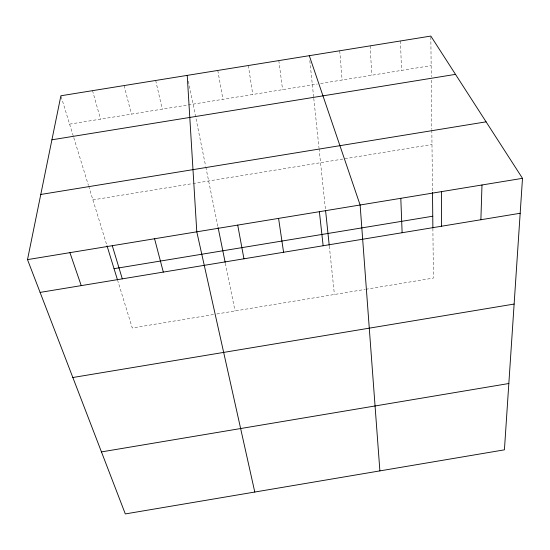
<?xml version="1.0" encoding="UTF-8"?>
<svg xmlns="http://www.w3.org/2000/svg" width="550" height="550" viewBox="0 0 550 550"><rect width="100%" height="100%" fill="white"/><g stroke="black" fill="none" stroke-linecap="round" stroke-linejoin="round"><path stroke-width="0.41" stroke-dasharray="2.75 2.06" d="M213.517 314.524L132.275 327.986L117.583 280.177M216.824 313.974L364.966 289.424M365.791 289.286L433.414 278.073L432.891 229.054M92.895 199.891L192.143 183.679M192.968 183.542L431.991 144.499M69.609 124.142L317.316 84.033M320.623 83.504L431.145 65.608M61.139 96.58L73.535 136.909M73.782 137.713L88.433 185.377M88.688 186.182L107.016 245.829M92.524 90.667L100.526 119.137M124.128 85.566L131.402 114.139M155.691 80.472L162.25 109.141M188.389 81.139L205.666 166.265M205.831 167.083L217.944 226.772M225.356 263.271L235.029 310.956M217.786 70.448L222.936 99.316M248.325 65.519L252.773 94.483M278.822 60.603L282.583 89.657M309.815 60.679L313.692 97.529M313.782 98.374L318.979 147.785M319.062 148.617L325.511 209.949M329.319 246.132L334.4 294.484M339.728 50.772L342.1 80.025M370.129 45.863L371.814 75.213M400.496 40.968L401.493 70.407M430.836 36.912L431.262 76.746M431.303 80.176L431.826 129.387M431.832 130.226L432.493 191.544"/><path stroke-width="0.82" d="M480.879 219.746L481.993 184.986M522.5 178.331L504.419 449.838L125.311 513.927L27.5 259.621L60.892 95.769L430.829 36.073L522.5 178.331L27.5 259.621M101.454 451.908L508.832 383.515M72.841 377.513L514.126 304.054M114.049 268.689L432.754 216.219M40.109 292.401L520.176 213.269M40.776 194.466L486.097 121.839M51.913 139.803L455.503 74.36M69.919 252.649L81.235 285.622M309.293 55.681L360.119 204.999L379.885 470.889M107.016 245.829L117.329 279.359M112.276 245.699L122.306 278.85M154.564 238.755L163.316 272.092M254.788 492.044L196.79 231.818L187.22 75.384M218.109 227.583L225.184 262.439M237.71 225.094L243.946 258.803M278.575 218.384L283.58 252.271M319.378 211.688L323.153 245.747M325.6 210.781L329.23 245.286M400.806 198.316L402.126 232.726M432.499 192.383L432.884 228.202M441.43 191.641L441.533 226.229"/></g></svg>
